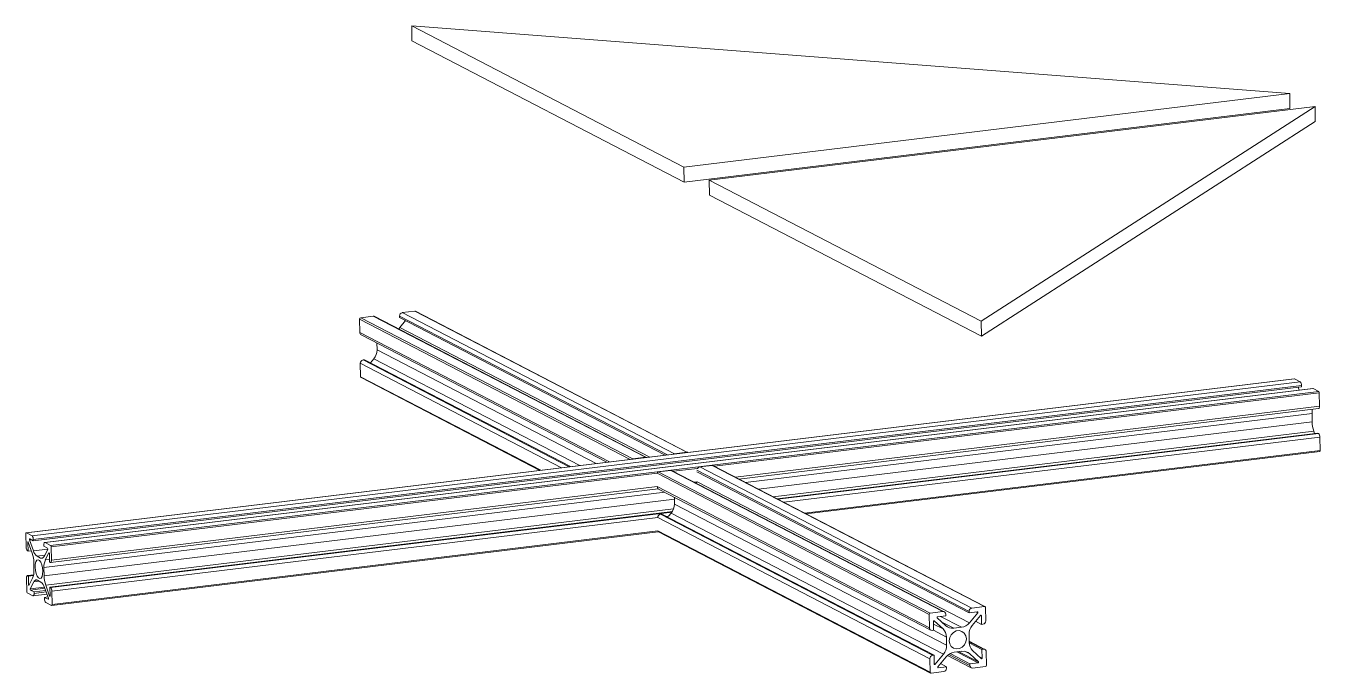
# Model space of a CAD drawing. Header units: millimetres. Extents: x -172 to 1209, y -709 to 1573.
# Drawn here: x 281.4 to 700.3, y 1363.7 to 1573 of the extents above; entities that cross this region are included whole.
import ezdxf

# ---------------------------------------------------------------- set-up
doc = ezdxf.new("R2010")
doc.units = ezdxf.units.MM

msp = doc.modelspace()

# ---------------------------------------------------------------- linework, layer by layer
at = {"color": 7, "linetype": 'Continuous', "lineweight": 15}
for p, q in [((406.26, 1573.05), (494.35, 1527.4)), ((406.26, 1573.05), (406.34, 1568.19)), ((690.45, 1551.2), (406.26, 1573.05)), ((406.34, 1568.19), (494.42, 1522.54)), ((494.35, 1527.4), (690.45, 1551.2)), ((690.45, 1551.2), (690.52, 1546.35)), ((494.42, 1522.54), (690.52, 1546.35)), ((698.65, 1546.95), (502.54, 1523.15)), ((590.63, 1477.5), (698.65, 1546.95)), ((698.65, 1546.95), (698.72, 1542.1)), ((590.7, 1472.65), (698.72, 1542.1)), ((494.35, 1527.4), (494.42, 1522.54)), ((502.54, 1523.15), (502.62, 1518.3)), ((502.54, 1523.15), (590.63, 1477.5)), ((502.62, 1518.3), (590.7, 1472.65)), ((393.81, 1479.14), (389.75, 1478.65)), ((481.9, 1433.49), (393.81, 1479.14)), ((482.3, 1433.45), (394.29, 1479.06)), ((402.31, 1479.2), (402.32, 1478.71)), ((407.27, 1480.77), (403.21, 1480.28)), ((403.21, 1480.28), (491.29, 1434.63)), ((495.35, 1435.12), (407.27, 1480.77)), ((495.54, 1435.09), (407.46, 1480.74)), ((389.4, 1478.21), (389.46, 1473.89)), ((389.75, 1478.65), (477.84, 1433)), ((488.27, 1434.17), (402.32, 1478.71)), ((404.25, 1477.71), (402.41, 1475.49)), ((590.63, 1477.5), (590.7, 1472.65)), ((389.91, 1473.12), (469.46, 1431.89)), ((394.99, 1470.48), (395.03, 1468.23)), ((389.61, 1463.89), (389.67, 1459.57)), ((390.96, 1465.03), (390.51, 1464.98)), ((390.96, 1465.03), (457.67, 1430.46)), ((394, 1465.35), (392.9, 1464.03)), ((691.94, 1458.89), (281.49, 1409.07)), ((691.98, 1458.88), (281.54, 1409.06)), ((283.36, 1408.12), (693.81, 1457.94)), ((389.85, 1459.26), (447.76, 1429.25)), ((693.81, 1457.94), (691.98, 1458.88)), ((283.78, 1406.94), (694.23, 1456.75)), ((694.24, 1456.27), (283.79, 1406.45)), ((697.92, 1455.77), (287.47, 1405.95)), ((698.03, 1455.75), (287.58, 1405.93)), ((289.4, 1404.99), (699.85, 1454.81)), ((693.48, 1455.23), (693.16, 1456.14)), ((694.24, 1456.27), (694.23, 1456.75)), ((699.85, 1454.81), (698.03, 1455.75)), ((700.08, 1450.01), (700.02, 1454.33)), ((512.19, 1426.46), (699.8, 1449.23)), ((697.72, 1444.96), (697.68, 1447.62)), ((524.55, 1420.05), (699.6, 1441.3)), ((698.52, 1441.17), (698.24, 1441.96)), ((699.81, 1441.2), (699.6, 1441.3)), ((700.3, 1435.69), (700.23, 1440.01)), ((481.9, 1433.49), (477.84, 1433)), ((495.35, 1435.12), (491.29, 1434.63)), ((533.92, 1415.2), (700.18, 1435.38)), ((490.09, 1429.24), (486.03, 1428.75)), ((486.03, 1428.75), (574.12, 1383.1)), ((578.18, 1383.59), (490.09, 1429.24)), ((578.65, 1383.51), (490.57, 1429.16)), ((586.68, 1383.16), (498.6, 1428.81)), ((503.55, 1430.87), (499.49, 1430.38)), ((499.49, 1430.38), (587.57, 1384.73)), ((591.63, 1385.22), (503.55, 1430.87)), ((591.82, 1385.19), (503.74, 1430.84)), ((573.76, 1382.67), (485.68, 1428.32)), ((498.69, 1425.59), (586.78, 1379.94)), ((289.35, 1399.41), (486.08, 1423.29)), ((485.74, 1424), (573.83, 1378.34)), ((486.19, 1423.22), (574.28, 1377.57)), ((491.27, 1420.59), (491.31, 1418.33)), ((491.31, 1418.33), (579.39, 1372.68)), ((289.16, 1391.48), (490.63, 1415.94)), ((573.97, 1368.34), (485.89, 1414)), ((487.24, 1415.13), (486.79, 1415.08)), ((574.87, 1369.43), (486.79, 1415.08)), ((487.24, 1415.13), (575.33, 1369.48)), ((490.28, 1415.45), (489.43, 1414.43)), ((578.36, 1369.8), (490.28, 1415.45)), ((281.38, 1408.76), (281.44, 1404.44)), ((283.36, 1408.12), (281.54, 1409.06)), ((289.73, 1385.56), (486.09, 1409.39)), ((485.95, 1409.67), (574.04, 1364.02)), ((486.13, 1409.36), (574.22, 1363.71)), ((282.07, 1403.15), (282.03, 1405.96)), ((282.17, 1406.03), (283.44, 1402.49)), ((283.82, 1403.23), (282.55, 1406.76)), ((282.61, 1407.07), (283.79, 1406.45)), ((283.78, 1406.94), (283.79, 1406.45)), ((287.19, 1404.69), (287.19, 1405.17)), ((287.19, 1404.69), (288.38, 1404.07)), ((288.44, 1403.71), (287.26, 1401.45)), ((289.4, 1404.99), (287.58, 1405.93)), ((289.64, 1400.19), (289.57, 1404.51)), ((282.07, 1403.15), (281.87, 1403.26)), ((282.07, 1403.15), (283.15, 1403.28)), ((283.96, 1399.5), (284, 1396.84)), ((286.12, 1400.91), (285, 1401.49)), ((287.67, 1400.3), (288.85, 1402.56)), ((289, 1402.35), (289.04, 1399.54)), ((289.24, 1399.43), (289.04, 1399.54)), ((283.9, 1395.47), (281.88, 1395.22)), ((281.99, 1395.2), (282.19, 1395.09)), ((283.87, 1395.3), (282.19, 1395.09)), ((282.23, 1392.28), (282.19, 1395.09)), ((287.27, 1395.14), (287.23, 1397.8)), ((281.59, 1394.44), (281.66, 1390.12)), ((283.56, 1394.34), (282.38, 1392.07)), ((282.79, 1390.92), (283.97, 1393.19)), ((285.11, 1393.72), (286.23, 1393.14)), ((287.41, 1391.4), (288.68, 1387.87)), ((289.06, 1388.61), (287.79, 1392.14)), ((289.16, 1391.48), (289.2, 1388.67)), ((289.16, 1391.48), (289.36, 1391.38)), ((281.83, 1389.65), (283.65, 1388.7)), ((284.04, 1389.95), (282.85, 1390.56)), ((283.75, 1388.68), (288.19, 1389.22)), ((284.04, 1389.95), (287.77, 1390.4)), ((284.04, 1389.95), (284.04, 1389.46)), ((288.52, 1388.31), (287.44, 1388.18)), ((287.44, 1387.7), (287.44, 1388.18)), ((288.62, 1387.57), (287.44, 1388.18)), ((289.85, 1385.87), (289.79, 1390.19)), ((287.87, 1386.51), (289.69, 1385.57)), ((573.76, 1382.67), (573.83, 1378.34)), ((578.18, 1383.59), (574.12, 1383.1)), ((579.11, 1382.73), (579.11, 1382.24)), ((586.68, 1383.16), (586.68, 1383.65)), ((586.68, 1383.16), (589.32, 1383.48)), ((589.46, 1383.17), (586.78, 1379.94)), ((591.63, 1385.22), (587.57, 1384.73)), ((592.07, 1380.56), (592, 1384.88)), ((575.21, 1377.54), (575.17, 1380.35)), ((575.48, 1380.52), (578.24, 1377.96)), ((579.12, 1379.01), (576.35, 1381.58)), ((576.47, 1381.92), (579.11, 1382.24)), ((584.21, 1378.49), (581.71, 1378.18)), ((587.68, 1379.1), (590.36, 1382.33)), ((588.78, 1380.43), (590.71, 1379.42)), ((590.67, 1382.23), (590.71, 1379.42)), ((591.17, 1379.48), (590.71, 1379.42)), ((575.21, 1377.54), (574.75, 1377.48)), ((579.35, 1375.34), (579.39, 1372.68)), ((586.69, 1373.56), (586.65, 1376.22)), ((580.5, 1369.99), (586.93, 1366.66)), ((581.83, 1370.42), (584.33, 1370.72)), ((591.76, 1371.34), (586.68, 1373.97)), ((590.83, 1371.36), (586.69, 1373.51)), ((586.93, 1369.9), (589.69, 1367.33)), ((590.57, 1368.38), (587.8, 1370.95)), ((590.83, 1371.36), (591.29, 1371.42)), ((590.83, 1371.36), (590.88, 1368.55)), ((592.28, 1366.24), (592.22, 1370.56)), ((573.97, 1368.34), (574.04, 1364.02)), ((574.87, 1369.43), (575.33, 1369.48)), ((575.37, 1366.67), (575.33, 1369.48)), ((578.36, 1369.8), (575.68, 1366.57)), ((576.58, 1365.73), (579.27, 1368.97)), ((579.36, 1365.74), (576.72, 1365.42)), ((579.36, 1365.74), (577.42, 1366.74)), ((579.36, 1365.74), (579.37, 1365.25)), ((579.67, 1369.39), (587.39, 1365.4)), ((589.57, 1366.98), (586.93, 1366.66)), ((586.94, 1366.17), (586.93, 1366.66)), ((587.86, 1365.31), (591.92, 1365.81)), ((574.41, 1363.68), (578.47, 1364.17))]:
    msp.add_line(p, q, dxfattribs=at)
at = {"color": 8, "linetype": 'Continuous', "lineweight": 15}
for p, q in [((489.02, 1434.26), (402.31, 1479.2)), ((477.02, 1432.8), (389.4, 1478.21)), ((402.41, 1475.49), (483.3, 1433.57)), ((389.46, 1473.89), (470.31, 1431.99)), ((395.03, 1468.23), (465.96, 1431.46)), ((454.8, 1430.11), (389.61, 1463.89)), ((457.22, 1430.4), (390.51, 1464.98)), ((460.64, 1430.82), (394, 1465.35)), ((389.67, 1459.57), (448.1, 1429.29)), ((700.02, 1454.33), (504.26, 1430.57)), ((511.02, 1427.06), (700.08, 1450.01)), ((697.68, 1447.62), (514.31, 1425.36)), ((518.48, 1423.2), (697.72, 1444.96)), ((698.24, 1441.96), (523.26, 1420.72)), ((524.76, 1419.95), (699.81, 1441.2)), ((700.23, 1440.01), (526.69, 1418.95)), ((533.45, 1415.44), (700.3, 1435.69)), ((498.76, 1429.91), (490.96, 1428.96)), ((586.68, 1383.65), (498.59, 1429.3)), ((485.68, 1428.32), (289.57, 1404.51)), ((497.72, 1425.45), (498.67, 1425.57)), ((488.18, 1422.19), (287.23, 1397.8)), ((289.64, 1400.19), (485.74, 1424)), ((287.27, 1395.14), (491.28, 1419.9)), ((491.05, 1416.81), (287.79, 1392.14)), ((289.36, 1391.38), (490.53, 1415.79)), ((485.89, 1414), (289.79, 1390.19)), ((489.42, 1414.42), (488.76, 1414.34)), ((289.85, 1385.87), (485.95, 1409.67)), ((282.18, 1405.98), (282.03, 1405.96)), ((283.07, 1406.83), (282.55, 1406.76)), ((283.82, 1403.23), (288.46, 1403.79)), ((287.44, 1401.79), (285, 1401.49)), ((286.12, 1400.91), (286.93, 1401.01)), ((287.67, 1400.3), (289.02, 1400.46)), ((288.93, 1402.57), (288.85, 1402.56)), ((281.99, 1395.2), (283.9, 1395.43)), ((282.23, 1392.28), (282.5, 1392.31)), ((282.79, 1390.92), (287.38, 1391.48)), ((287.51, 1391.13), (282.85, 1390.56)), ((285.73, 1393.4), (283.97, 1393.19)), ((284.04, 1389.46), (287.94, 1389.93)), ((288.62, 1387.57), (288.66, 1387.57)), ((289.06, 1388.61), (289.2, 1388.62)), ((589.46, 1383.17), (588.94, 1383.44)), ((575.18, 1379.54), (578.24, 1377.96)), ((575.48, 1380.52), (575.4, 1380.56)), ((584.21, 1378.49), (577.37, 1382.03)), ((577.85, 1380.19), (581.71, 1378.18)), ((590.67, 1382.23), (590.4, 1382.37)), ((579.35, 1375.34), (575.13, 1377.53)), ((589.57, 1366.98), (582.73, 1370.52)), ((583.37, 1370.6), (589.69, 1367.33)), ((586.93, 1369.9), (585.42, 1370.67)), ((591.29, 1371.42), (586.69, 1373.8)), ((575.37, 1366.73), (575.68, 1366.57)), ((586.94, 1366.17), (580.08, 1369.72)), ((589.75, 1369.14), (590.88, 1368.55)), ((576.56, 1365.5), (576.72, 1365.42))]:
    msp.add_line(p, q, dxfattribs=at)
at = {"color": 7, "linetype": 'Continuous', "lineweight": 15, "flags": 128}
for points in [[(402.41, 1475.49), (402.15, 1475.2), (402, 1475.06)], [(691.98, 1458.88), (691.95, 1458.89), (691.94, 1458.89)], [(698.03, 1455.75), (697.95, 1455.77), (697.92, 1455.77)], [(699.8, 1449.23), (699.84, 1449.25), (699.91, 1449.3), (699.97, 1449.39), (700.02, 1449.51), (700.06, 1449.66), (700.08, 1449.83), (700.08, 1450.01)], [(700.18, 1435.38), (700.2, 1435.39), (700.23, 1435.41), (700.25, 1435.44), (700.27, 1435.49), (700.29, 1435.55), (700.29, 1435.62), (700.3, 1435.69)], [(498.69, 1425.59), (498.43, 1425.3), (498.28, 1425.16)], [(281.38, 1408.76), (281.38, 1408.83), (281.39, 1408.9), (281.4, 1408.96), (281.42, 1409.01), (281.45, 1409.05), (281.47, 1409.07), (281.51, 1409.07), (281.54, 1409.06)], [(282.03, 1405.96), (282.03, 1406.02), (282.04, 1406.06), (282.06, 1406.1), (282.08, 1406.11), (282.1, 1406.12), (282.13, 1406.1), (282.15, 1406.07), (282.17, 1406.03)], [(282.55, 1406.76), (282.54, 1406.82), (282.53, 1406.87), (282.53, 1406.93), (282.53, 1406.98), (282.54, 1407.03), (282.56, 1407.06), (282.58, 1407.07), (282.61, 1407.07)], [(287.19, 1405.17), (287.19, 1405.36), (287.21, 1405.53), (287.25, 1405.68), (287.29, 1405.8), (287.36, 1405.89), (287.42, 1405.94), (287.5, 1405.96), (287.58, 1405.93)], [(286.86, 1396.67), (286.8, 1395.7), (286.6, 1394.92), (286.28, 1394.43), (285.87, 1394.29), (285.44, 1394.51), (285.03, 1395.08), (284.69, 1395.91), (284.46, 1396.91), (284.36, 1397.96), (284.43, 1398.94), (284.63, 1399.72), (284.95, 1400.21), (285.35, 1400.35), (285.79, 1400.12), (286.2, 1399.56), (286.54, 1398.72), (286.77, 1397.72), (286.86, 1396.67)], [(287.26, 1401.45), (287.14, 1401.25), (287.02, 1401.09), (286.88, 1400.97), (286.74, 1400.88), (286.59, 1400.83), (286.44, 1400.82), (286.28, 1400.84), (286.12, 1400.91)], [(288.85, 1402.56), (288.87, 1402.59), (288.89, 1402.59), (288.92, 1402.58), (288.94, 1402.56), (288.96, 1402.52), (288.98, 1402.47), (288.99, 1402.41), (289, 1402.35)], [(289.64, 1400.19), (289.63, 1400.01), (289.61, 1399.84), (289.58, 1399.69), (289.53, 1399.57), (289.47, 1399.48), (289.4, 1399.43), (289.32, 1399.41), (289.24, 1399.43)], [(281.59, 1394.44), (281.6, 1394.63), (281.62, 1394.8), (281.65, 1394.94), (281.7, 1395.06), (281.76, 1395.15), (281.83, 1395.21), (281.91, 1395.22), (281.99, 1395.2)], [(282.38, 1392.07), (282.36, 1392.05), (282.33, 1392.04), (282.31, 1392.05), (282.29, 1392.08), (282.27, 1392.12), (282.25, 1392.17), (282.24, 1392.22), (282.23, 1392.28)], [(283.97, 1393.19), (284.08, 1393.38), (284.21, 1393.54), (284.34, 1393.67), (284.49, 1393.75), (284.64, 1393.8), (284.79, 1393.82), (284.95, 1393.79), (285.11, 1393.72)], [(284.04, 1389.46), (284.04, 1389.27), (284.02, 1389.1), (283.98, 1388.96), (283.93, 1388.84), (283.87, 1388.75), (283.8, 1388.69), (283.73, 1388.68), (283.65, 1388.7)], [(288.68, 1387.87), (288.69, 1387.82), (288.7, 1387.76), (288.7, 1387.7), (288.7, 1387.65), (288.69, 1387.61), (288.67, 1387.58), (288.65, 1387.56), (288.62, 1387.57)], [(289.2, 1388.67), (289.2, 1388.62), (289.19, 1388.57), (289.17, 1388.54), (289.15, 1388.52), (289.13, 1388.52), (289.1, 1388.53), (289.08, 1388.56), (289.06, 1388.61)], [(289.85, 1385.87), (289.85, 1385.8), (289.84, 1385.73), (289.83, 1385.67), (289.81, 1385.62), (289.78, 1385.59), (289.75, 1385.57), (289.72, 1385.56), (289.69, 1385.57)], [(589.32, 1383.48), (589.38, 1383.48), (589.43, 1383.46), (589.47, 1383.43), (589.49, 1383.38), (589.51, 1383.33), (589.51, 1383.27), (589.49, 1383.22), (589.46, 1383.17)], [(585.8, 1374.79), (585.65, 1373.76), (585.18, 1372.81), (584.45, 1372.06), (583.55, 1371.59), (582.58, 1371.48), (581.67, 1371.72), (580.92, 1372.29), (580.42, 1373.12), (580.24, 1374.11), (580.39, 1375.15), (580.86, 1376.1), (581.59, 1376.85), (582.5, 1377.31), (583.46, 1377.43), (584.37, 1377.18), (585.12, 1376.61), (585.62, 1375.78), (585.8, 1374.79)], [(576.72, 1365.42), (576.67, 1365.42), (576.62, 1365.44), (576.58, 1365.47), (576.55, 1365.52), (576.53, 1365.57), (576.54, 1365.63), (576.55, 1365.69), (576.58, 1365.73)]]:
    msp.add_lwpolyline(points, dxfattribs=at)
at = {"color": 7, "linetype": 'Continuous', "lineweight": 15}
for centre, radius, start, end in [((393.92, 1478.33), 0.812, 62.8141, 97.3321), ((403.38, 1479.22), 1.07, 99.2931, 181.3201), ((407.31, 1480.45), 0.324, 62.791, 97.3677), ((389.82, 1478.22), 0.428, 99.2808, 181.3305), ((390.33, 1473.88), 0.869, 179.0122, 241.3464), ((390.59, 1468.19), 4.44, 320.1956, 0.4701), ((390.68, 1463.92), 1.07, 99.3027, 181.3175), ((390.02, 1459.57), 0.347, 178.962, 241.4046), ((692.73, 1456.88), 1.51, 355.128, 44.3125), ((699.42, 1454.38), 0.604, 355.1217, 44.3209), ((705.37, 1447.78), 7.69, 170.96, 181.1999), ((707.27, 1445.07), 9.55, 180.7032, 199.0238), ((698.73, 1440.14), 1.51, 355.1326, 44.3045), ((477.89, 1432.6), 0.396, 97.7651, 136.4046), ((482, 1432.68), 0.817, 69.7293, 97.2798), ((491.42, 1433.69), 0.951, 97.3318, 122.0893), ((495.4, 1434.8), 0.321, 52.9035, 97.4993), ((486.1, 1428.33), 0.428, 99.2808, 181.3305), ((490.2, 1428.44), 0.812, 62.8141, 97.3321), ((499.64, 1429.37), 1.02, 98.3337, 148.4154), ((503.59, 1430.55), 0.324, 62.791, 97.3677), ((486.61, 1423.98), 0.869, 179.0122, 241.3464), ((486.87, 1418.29), 4.44, 320.1956, 0.4701), ((486.96, 1414.02), 1.07, 99.3027, 181.3175), ((282.28, 1407.06), 1.51, 355.128, 44.3125), ((486.3, 1409.67), 0.347, 178.962, 241.4046), ((282.95, 1404.31), 1.51, 175.1297, 224.3073), ((288.12, 1403.84), 0.346, 337.8359, 41.8924), ((288.97, 1404.57), 0.604, 355.1217, 44.3209), ((274.41, 1399.38), 9.55, 0.7018, 19.0257), ((286.87, 1404.02), 3.15, 194.6019, 233.5498), ((292.75, 1398.12), 5.52, 156.7556, 183.2926), ((278.48, 1396.52), 5.52, 336.7581, 3.2913), ((296.82, 1395.25), 9.55, 180.7032, 199.0238), ((283.11, 1390.79), 0.346, 157.855, 221.8716), ((284.36, 1390.61), 3.15, 14.602, 53.5497), ((288.28, 1390.32), 1.51, 355.1326, 44.3045), ((282.26, 1390.07), 0.604, 175.1197, 224.3229), ((288.95, 1387.57), 1.51, 175.125, 224.3151), ((574.19, 1382.68), 0.428, 99.2808, 181.3305), ((578.27, 1382.76), 0.836, 357.966, 96.2896), ((587.75, 1383.67), 1.07, 99.2931, 181.3201), ((591.67, 1384.89), 0.334, 357.954, 96.304), ((574.66, 1378.31), 0.836, 177.9642, 276.2829), ((575.36, 1380.37), 0.195, 53.811, 185.1982), ((576.5, 1381.72), 0.208, 98.1127, 222.5503), ((581.3, 1381.37), 3.21, 227.3008, 277.4729), ((583.66, 1382.45), 4, 277.8972, 321.1228), ((591.08, 1376.26), 4.43, 140.1921, 180.4725), ((590.5, 1382.23), 0.172, 359.4681, 145.3181), ((591, 1380.53), 1.07, 279.2996, 1.3197), ((575.74, 1375.35), 3.61, 359.8264, 46.1273), ((574.96, 1372.64), 4.44, 320.1956, 0.4701), ((582.38, 1366.46), 4, 97.8976, 141.1224), ((584.75, 1367.53), 3.21, 47.3004, 97.4733), ((590.3, 1373.55), 3.61, 179.8284, 226.123), ((591.38, 1370.59), 0.836, 357.9679, 96.2802), ((575.05, 1368.37), 1.07, 99.3027, 181.3175), ((575.54, 1366.67), 0.172, 179.4681, 325.3181), ((587.77, 1366.14), 0.835, 177.9605, 276.2951), ((589.54, 1367.18), 0.208, 278.1356, 42.5312), ((590.68, 1368.54), 0.195, 233.811, 5.1982), ((591.85, 1366.23), 0.428, 279.2817, 1.3297), ((574.37, 1364.01), 0.334, 177.953, 276.305), ((578.3, 1365.23), 1.07, 279.2906, 1.3227)]:
    msp.add_arc(centre, radius, start, end, dxfattribs=at)

doc.saveas('drawing.dxf')
